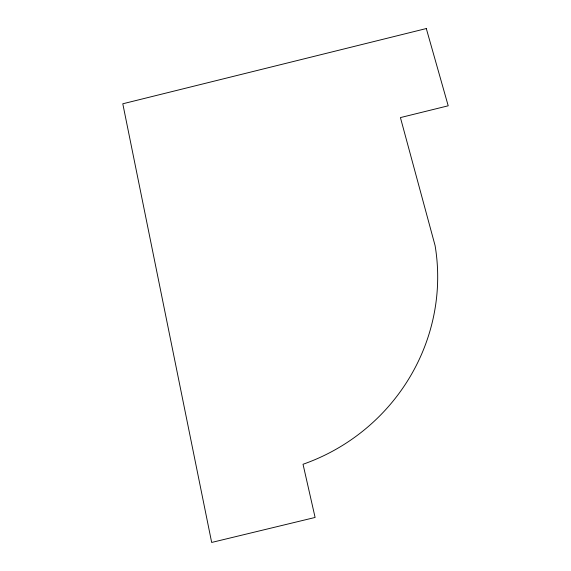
<?xml version="1.0" encoding="UTF-8"?>
<svg xmlns="http://www.w3.org/2000/svg" width="571" height="571" viewBox="0 0 571 571"><rect width="100%" height="100%" fill="white"/><g stroke="black" fill="none" stroke-linecap="round" stroke-linejoin="round"><path stroke-width="0.86" d="M426.301 28.55L122.794 103.786L211.67 542.45L315.106 517.454L303.03 464.259A196.802 191.021 -36.1 0 0 435.088 245.587L400.421 117.59L448.206 105.799L426.301 28.55"/></g></svg>
